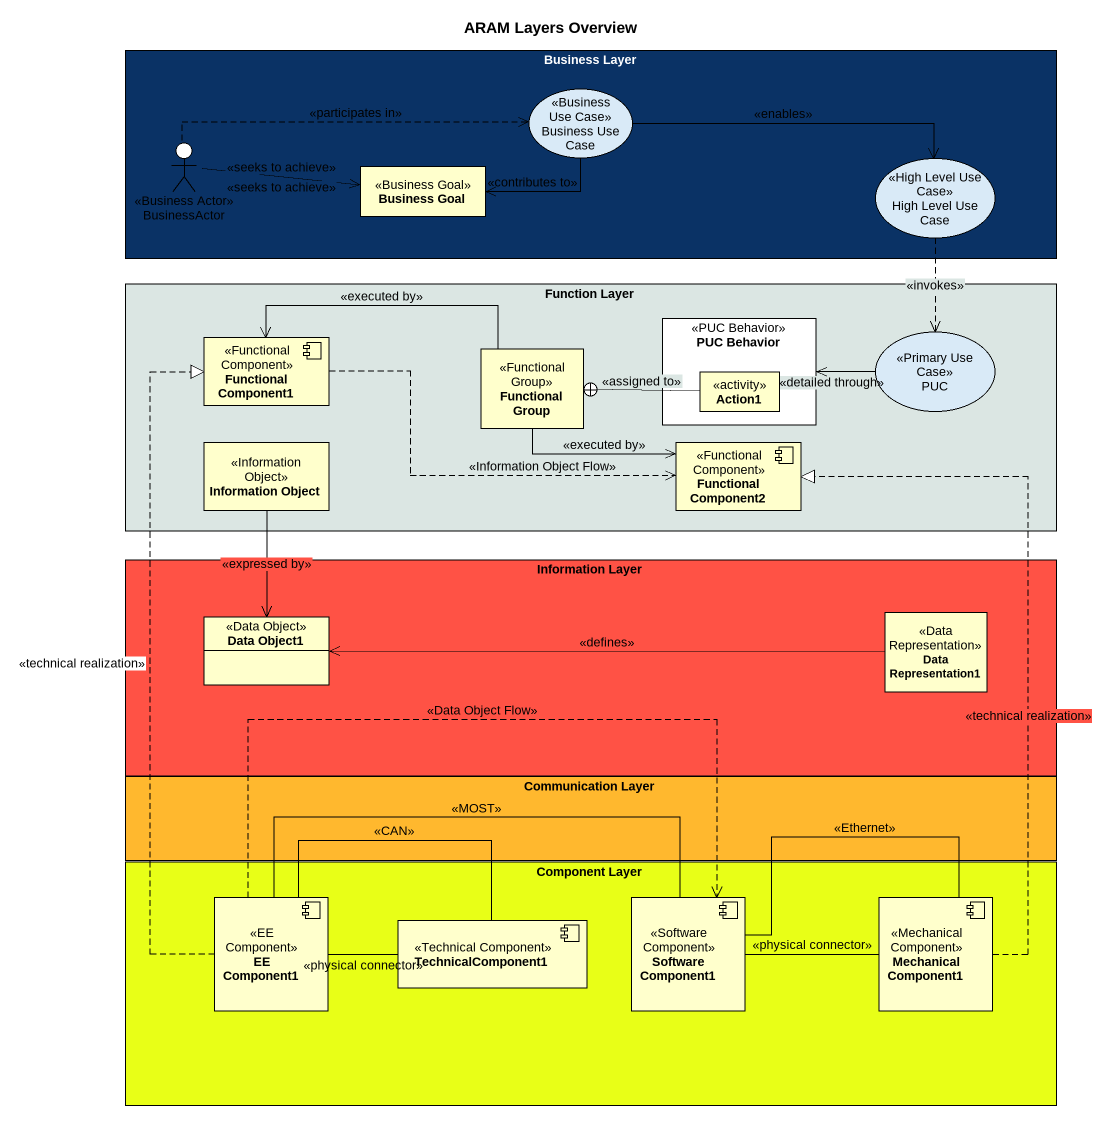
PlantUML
@startuml
title ARAM Layers Overview
allowmixing
hide circle
hide empty members
rectangle "Business Layer" as Business_Layer #0A3265 {
  usecase "Business Use Case" as Business_Use_Case <<Business Use Case>>
  actor BusinessActor <<Business Actor>>
  class "Business Goal" as Business_Goal <<Business Goal>>
  usecase "High Level Use Case" as High_Level_Use_Case <<High Level Use Case>>
}
rectangle "Function Layer" as Function_Layer #DBE6E3 {
  component "Functional Component1" as Functional_Component1 <<Functional Component>>
  class "Functional Group" as Functional_Group <<Functional Group>>
  rectangle "PUC Behavior" as PUC_Behavior <<PUC Behavior>> {
    class Action1 <<activity>>
  }
  usecase PUC <<Primary Use Case>>
  class "Information Object" as Information_Object <<Information Object>>
  component "Functional Component2" as Functional_Component2 <<Functional Component>>
}
rectangle "Information Layer" as Information_Layer #FF5245 {
  class "Data Object1" as Data_Object1 <<Data Object>>
  class "Data Representation1" as Data_Representation1 <<Data Representation>>
}
rectangle "Communication Layer" as Communication_Layer #FFB82E
rectangle "Component Layer" as Component_Layer #E8FF17 {
  component "EE Component1" as EE_Component1 <<EE Component>>
  component "Software Component1" as Software_Component1 <<Software Component>>
  component "Mechanical Component1" as Mechanical_Component1 <<Mechanical Component>>
  component TechnicalComponent1 <<Technical Component>>
}
Business_Use_Case -left-> Business_Goal : <<contributes to>>
Business_Use_Case -right-> High_Level_Use_Case : <<enables>>
BusinessActor .right.> Business_Use_Case : <<participates in>>
BusinessActor -right-> Business_Goal : <<seeks to achieve>>
BusinessActor -right-> Business_Goal : <<seeks to achieve>>
High_Level_Use_Case ..> PUC : <<invokes>>
Functional_Component1 .right.> Functional_Component2 : <<Information Object Flow>>
Functional_Group -left-> Functional_Component1 : <<executed by>>
Functional_Group -right-> Functional_Component2 : <<executed by>>
PUC -left-> PUC_Behavior : <<detailed through>>
Action1 -left-+ Functional_Group : <<assigned to>>
Information_Object --> Data_Object1 : <<expressed by>>
Data_Representation1 -left-> Data_Object1 : <<defines>>
EE_Component1 .up.|> Functional_Component1 : <<technical realization>>
EE_Component1 .right.> Software_Component1 : <<Data Object Flow>>
EE_Component1 -right- TechnicalComponent1 : <<CAN>>
EE_Component1 -right- TechnicalComponent1 : <<physical connector>>
Software_Component1 -left- EE_Component1 : <<MOST>>
Software_Component1 -right- Mechanical_Component1 : <<physical connector>>
Software_Component1 -right- Mechanical_Component1 : <<Ethernet>>
Mechanical_Component1 .up.|> Functional_Component2 : <<technical realization>>
@enduml
